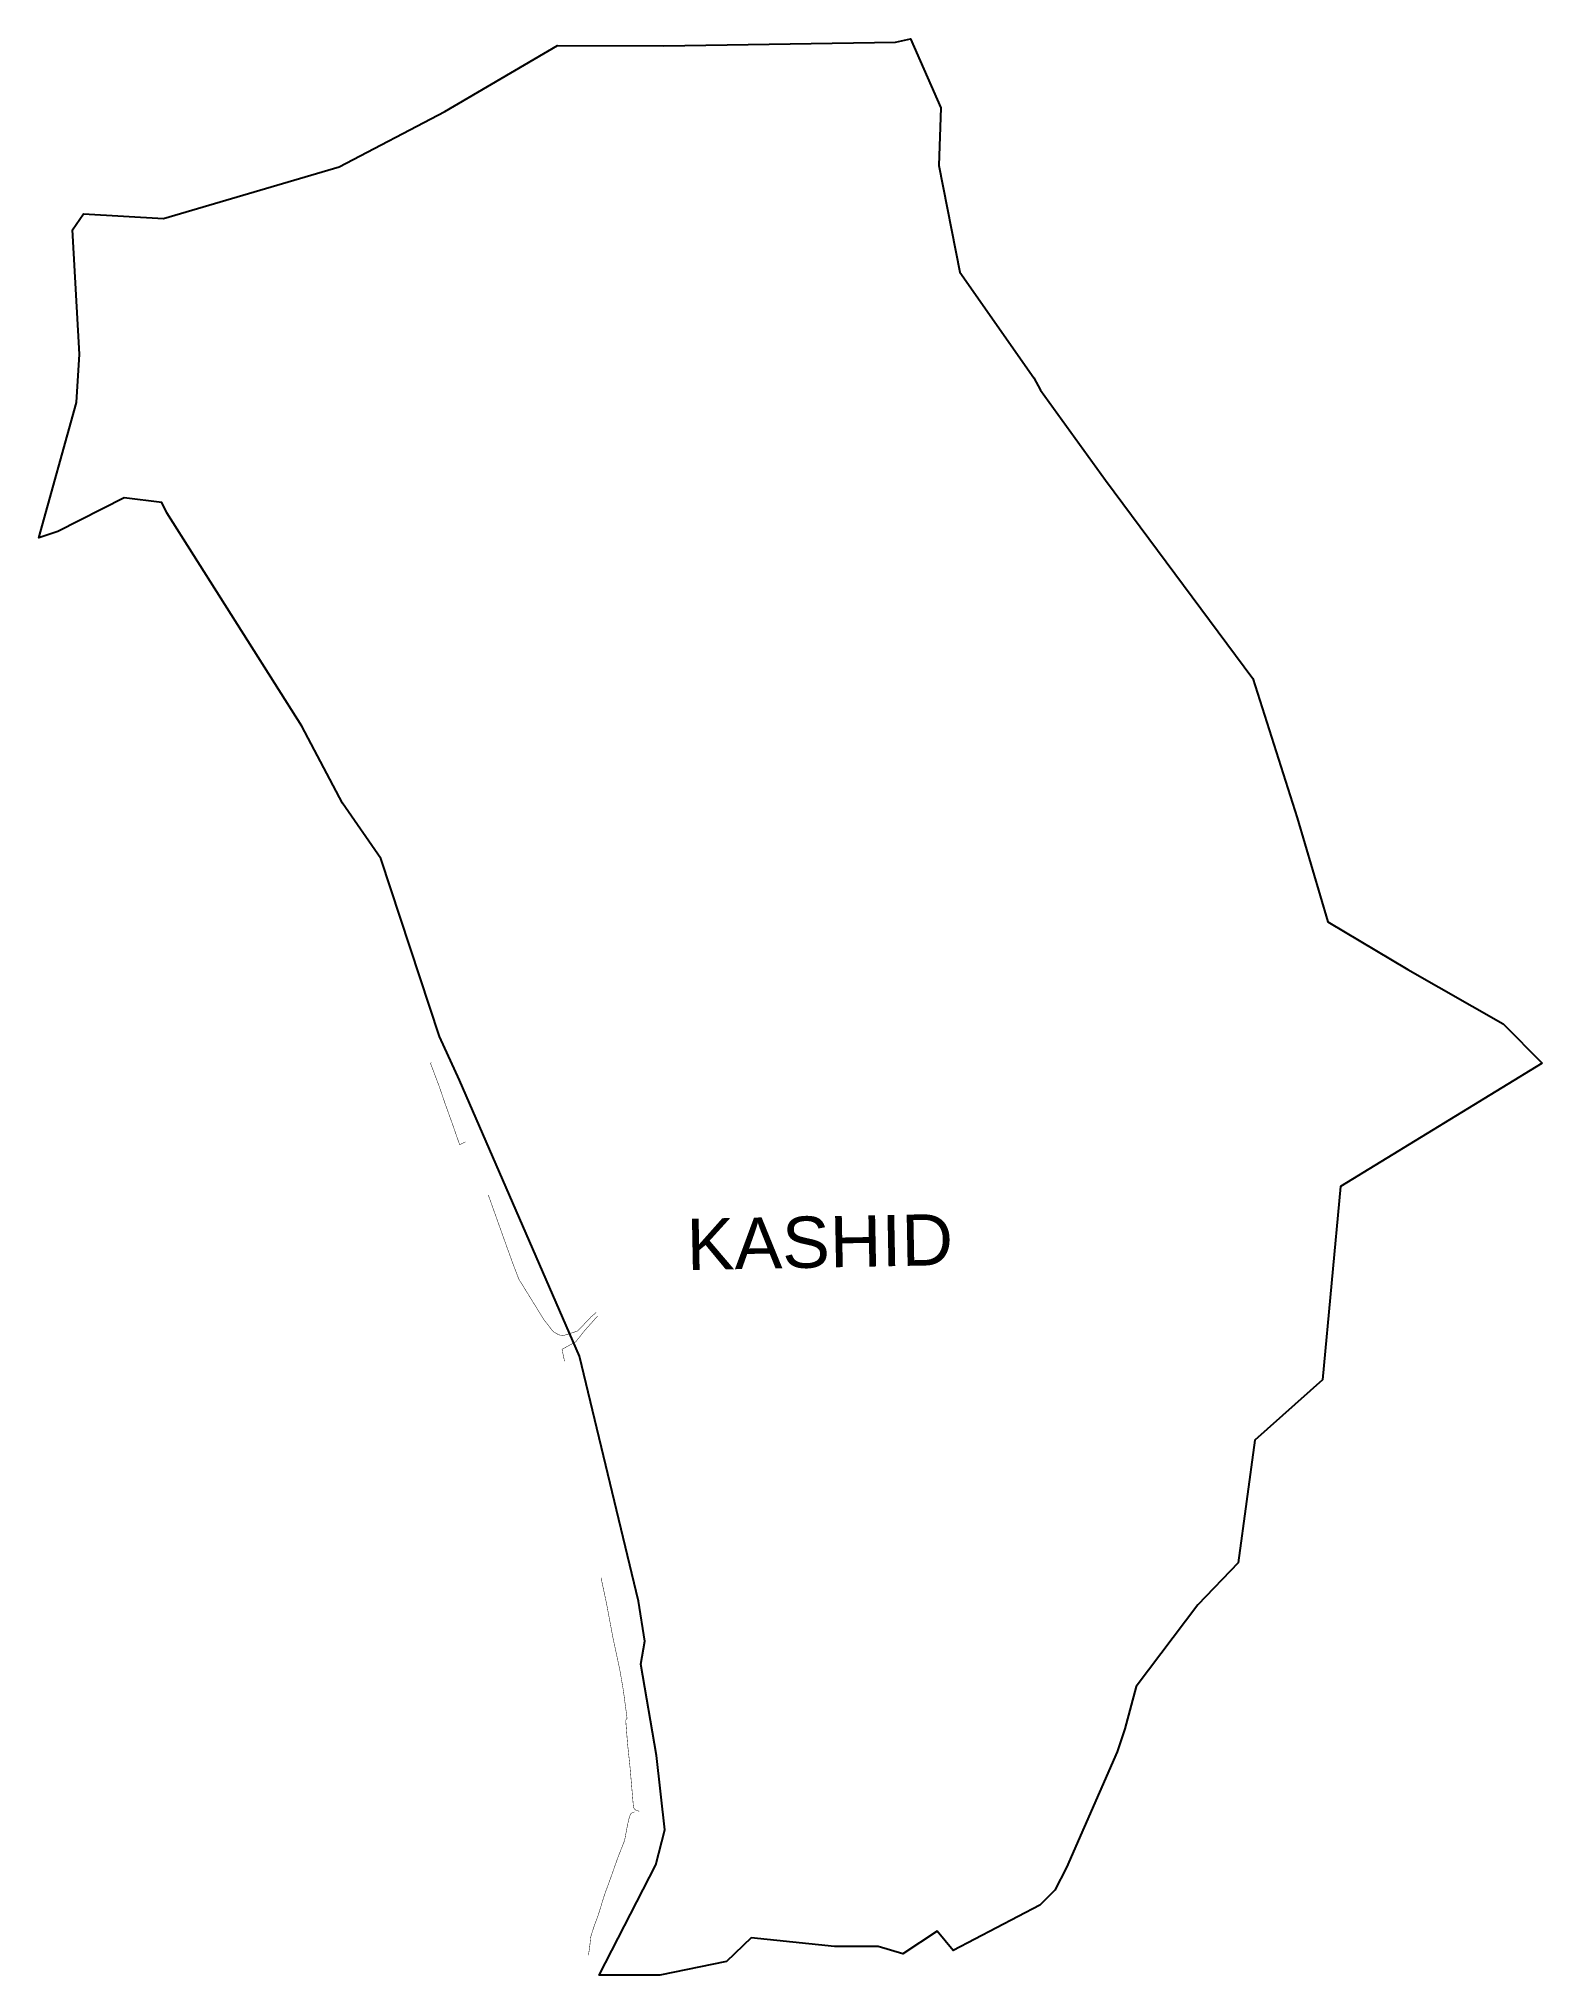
# Model space of a CAD drawing. Header units: metres. Extents: x 277692 to 280884, y 2039042 to 2043152.
import ezdxf

# ---------------------------------------------------------------- set-up
doc = ezdxf.new("R2010")
doc.units = ezdxf.units.M
for name, color, linetype in [('SEAWALL', 170, 'Continuous'), ('village', 3, 'Continuous'), ('VILLAGE NAME', 250, 'Continuous')]:
    doc.layers.add(name, color=color, linetype=linetype)
doc.styles.get("Standard").update_dxf_attribs({"font": 'simplex.shx'})

msp = doc.modelspace()

# ---------------------------------------------------------------- linework, layer by layer
at = {"layer": 'SEAWALL', "color": 30, "const_width": 1, "flags": 128}
for points in [[(278526.3, 2040979), (278523.7, 2040978), (278541.6, 2040930.6), (278555.5, 2040890.2), (278567.3, 2040857.5), (278585.7, 2040804.9), (278598, 2040811.1)], [(278646.5, 2040698.1), (278679.8, 2040604.9), (278698.7, 2040552.5), (278711.3, 2040519.6), (278764.3, 2040433.9), (278784.1, 2040408.5), (278795.5, 2040401.7), (278804.8, 2040399.5), (278835.4, 2040409.2), (278837.1, 2040410.5), (278864.9, 2040439.8), (278875.5, 2040448.9)], [(278878.2, 2040441), (278849.2, 2040408.3), (278832.1, 2040386.5), (278803, 2040370.7), (278808.3, 2040345.1)], [(278885.8, 2039885.7), (278897.4, 2039831.6), (278911.6, 2039755.9), (278925.6, 2039690.6), (278933.3, 2039645.9), (278941.1, 2039587), (278939.1, 2039585), (278938.2, 2039582.7), (278942.1, 2039533.3), (278947.3, 2039484), (278954.5, 2039400.2), (278956.2, 2039395.4), (278958.5, 2039393.3), (278962.7, 2039391.4), (278967.3, 2039390.1)], [(278956.5, 2039388.8), (278953.3, 2039387.8), (278949.5, 2039385.6), (278946.5, 2039380), (278942.1, 2039361.9), (278935.8, 2039328.3), (278921.9, 2039293), (278906.3, 2039248.9), (278892.8, 2039212), (278879.7, 2039169.3), (278871.5, 2039147.5), (278863.9, 2039123.6), (278862.1, 2039106.3), (278860, 2039090.6), (278859, 2039084.7)]]:
    msp.add_lwpolyline(points, dxfattribs=at)
at = {"layer": 'village', "color": 3, "true_color": 0x00ff00}
msp.add_polyline3d([(280883.6, 2040978.2, 0), (280455.4, 2040716.4, 0), (280417.4, 2040305.6, 0), (280273.7, 2040177.9, 0), (280238.1, 2039917.8, 0), (280152.8, 2039828.5, 0), (280021.6, 2039654.7, 0), (279997.4, 2039565.1, 0), (279981.4, 2039516.3, 0), (279874, 2039270.9, 0), (279849.1, 2039222.9, 0), (279817.2, 2039191.2, 0), (279633.3, 2039094.7, 0), (279599.2, 2039136.1, 0), (279526.6, 2039088, 0), (279474, 2039103.1, 0), (279381.4, 2039103, 0), (279204.2, 2039121.4, 0), (279152.3, 2039071.2, 0), (279010.5, 2039042.6, 0), (278881.7, 2039042.2, 0), (279002, 2039276.2, 0), (279021.1, 2039350.7, 0), (279003.4, 2039508.6, 0), (278969.9, 2039702.7, 0), (278978.9, 2039751, 0), (278965, 2039836.1, 0), (278840.4, 2040356.1, 0), (278585.6, 2040942.2, 0), (278542.9, 2041034.3, 0), (278418.5, 2041412.5, 0), (278336.8, 2041530.1, 0), (278250.4, 2041693.4, 0), (277964.2, 2042145.8, 0), (277953.6, 2042168.1, 0), (277873.3, 2042178.2, 0), (277732.6, 2042106.5, 0), (277692.2, 2042093.2, 0), (277772.6, 2042379.9, 0), (277778.6, 2042482.8, 0), (277763.8, 2042747, 0), (277787.1, 2042780.6, 0), (277957.1, 2042770.8, 0), (278329.9, 2042880.2, 0), (278554.4, 2042998.1, 0), (278793.4, 2043138, 0), (279018.9, 2043137, 0), (279510.7, 2043144.9, 0), (279542.6, 2043152.3, 0), (279607, 2043005.8, 0), (279603, 2042883.5, 0), (279647.2, 2042657, 0), (279804.6, 2042432.4, 0), (279818.3, 2042406.5, 0), (279956.2, 2042215.1, 0), (280269, 2041794.1, 0), (280363.7, 2041498.8, 0), (280428.8, 2041277.9, 0), (280598.1, 2041176.6, 0), (280800.3, 2041061.6, 0)], close=True, dxfattribs=at)

# ---------------------------------------------------------------- texts
at = {"layer": 'VILLAGE NAME', "insert": (279066.3, 2040647.5), "char_height": 108.748, "attachment_point": 1, "rotation": 1.1028}
msp.add_mtext_dynamic_manual_height_columns('{\\fArial|b0|i0|c0|p34;KASHID}', width=726.929, gutter_width=543.7, heights=[0], dxfattribs=at)

doc.saveas('drawing.dxf')
